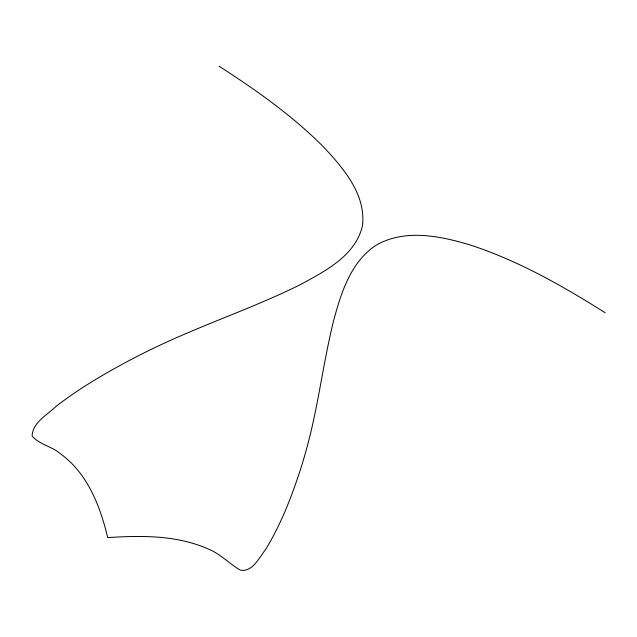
<?xml version="1.0" encoding="UTF-8"?>
<svg xmlns="http://www.w3.org/2000/svg" width="637" height="637" viewBox="0 0 637 637"><rect width="100%" height="100%" fill="white"/><g stroke="black" fill="none" stroke-linecap="round" stroke-linejoin="round"><path stroke-width="0.96" d="M605.15 312.735C562.71 285.973 518.606 260.883 470.751 245.157C440.716 236.088 405.642 228.627 376.658 244.879C350.931 261.401 341.169 292.542 333.661 320.53C324.583 356.951 319.75 394.255 311.175 430.787A779.648 640.989 11.5 0 1 300.226 470.273C291.189 497.831 280.614 525.159 265.31 549.914C259.076 557.805 252.459 572.337 240.364 570.171C229.216 563.689 220.243 553.728 208.012 548.895C176.624 535.04 141.279 535.422 107.701 537.612C100.24 506.224 87.508 473.219 60.372 453.711C51.955 446.29 39.175 444.69 32.113 435.915C32.559 422.482 47.472 414.814 56.104 406.326C78.773 388.825 103.528 374.238 128.746 360.757A779.648 640.989 11.5 0 1 169.96 340.604C213.069 321.12 257.953 305.712 300.346 284.628C325.133 271.131 355.518 255.763 362.461 225.801C366.235 194.237 343.088 167.842 323.007 146.406C291.993 115.377 255.931 89.984 219.184 66.256"/></g></svg>
